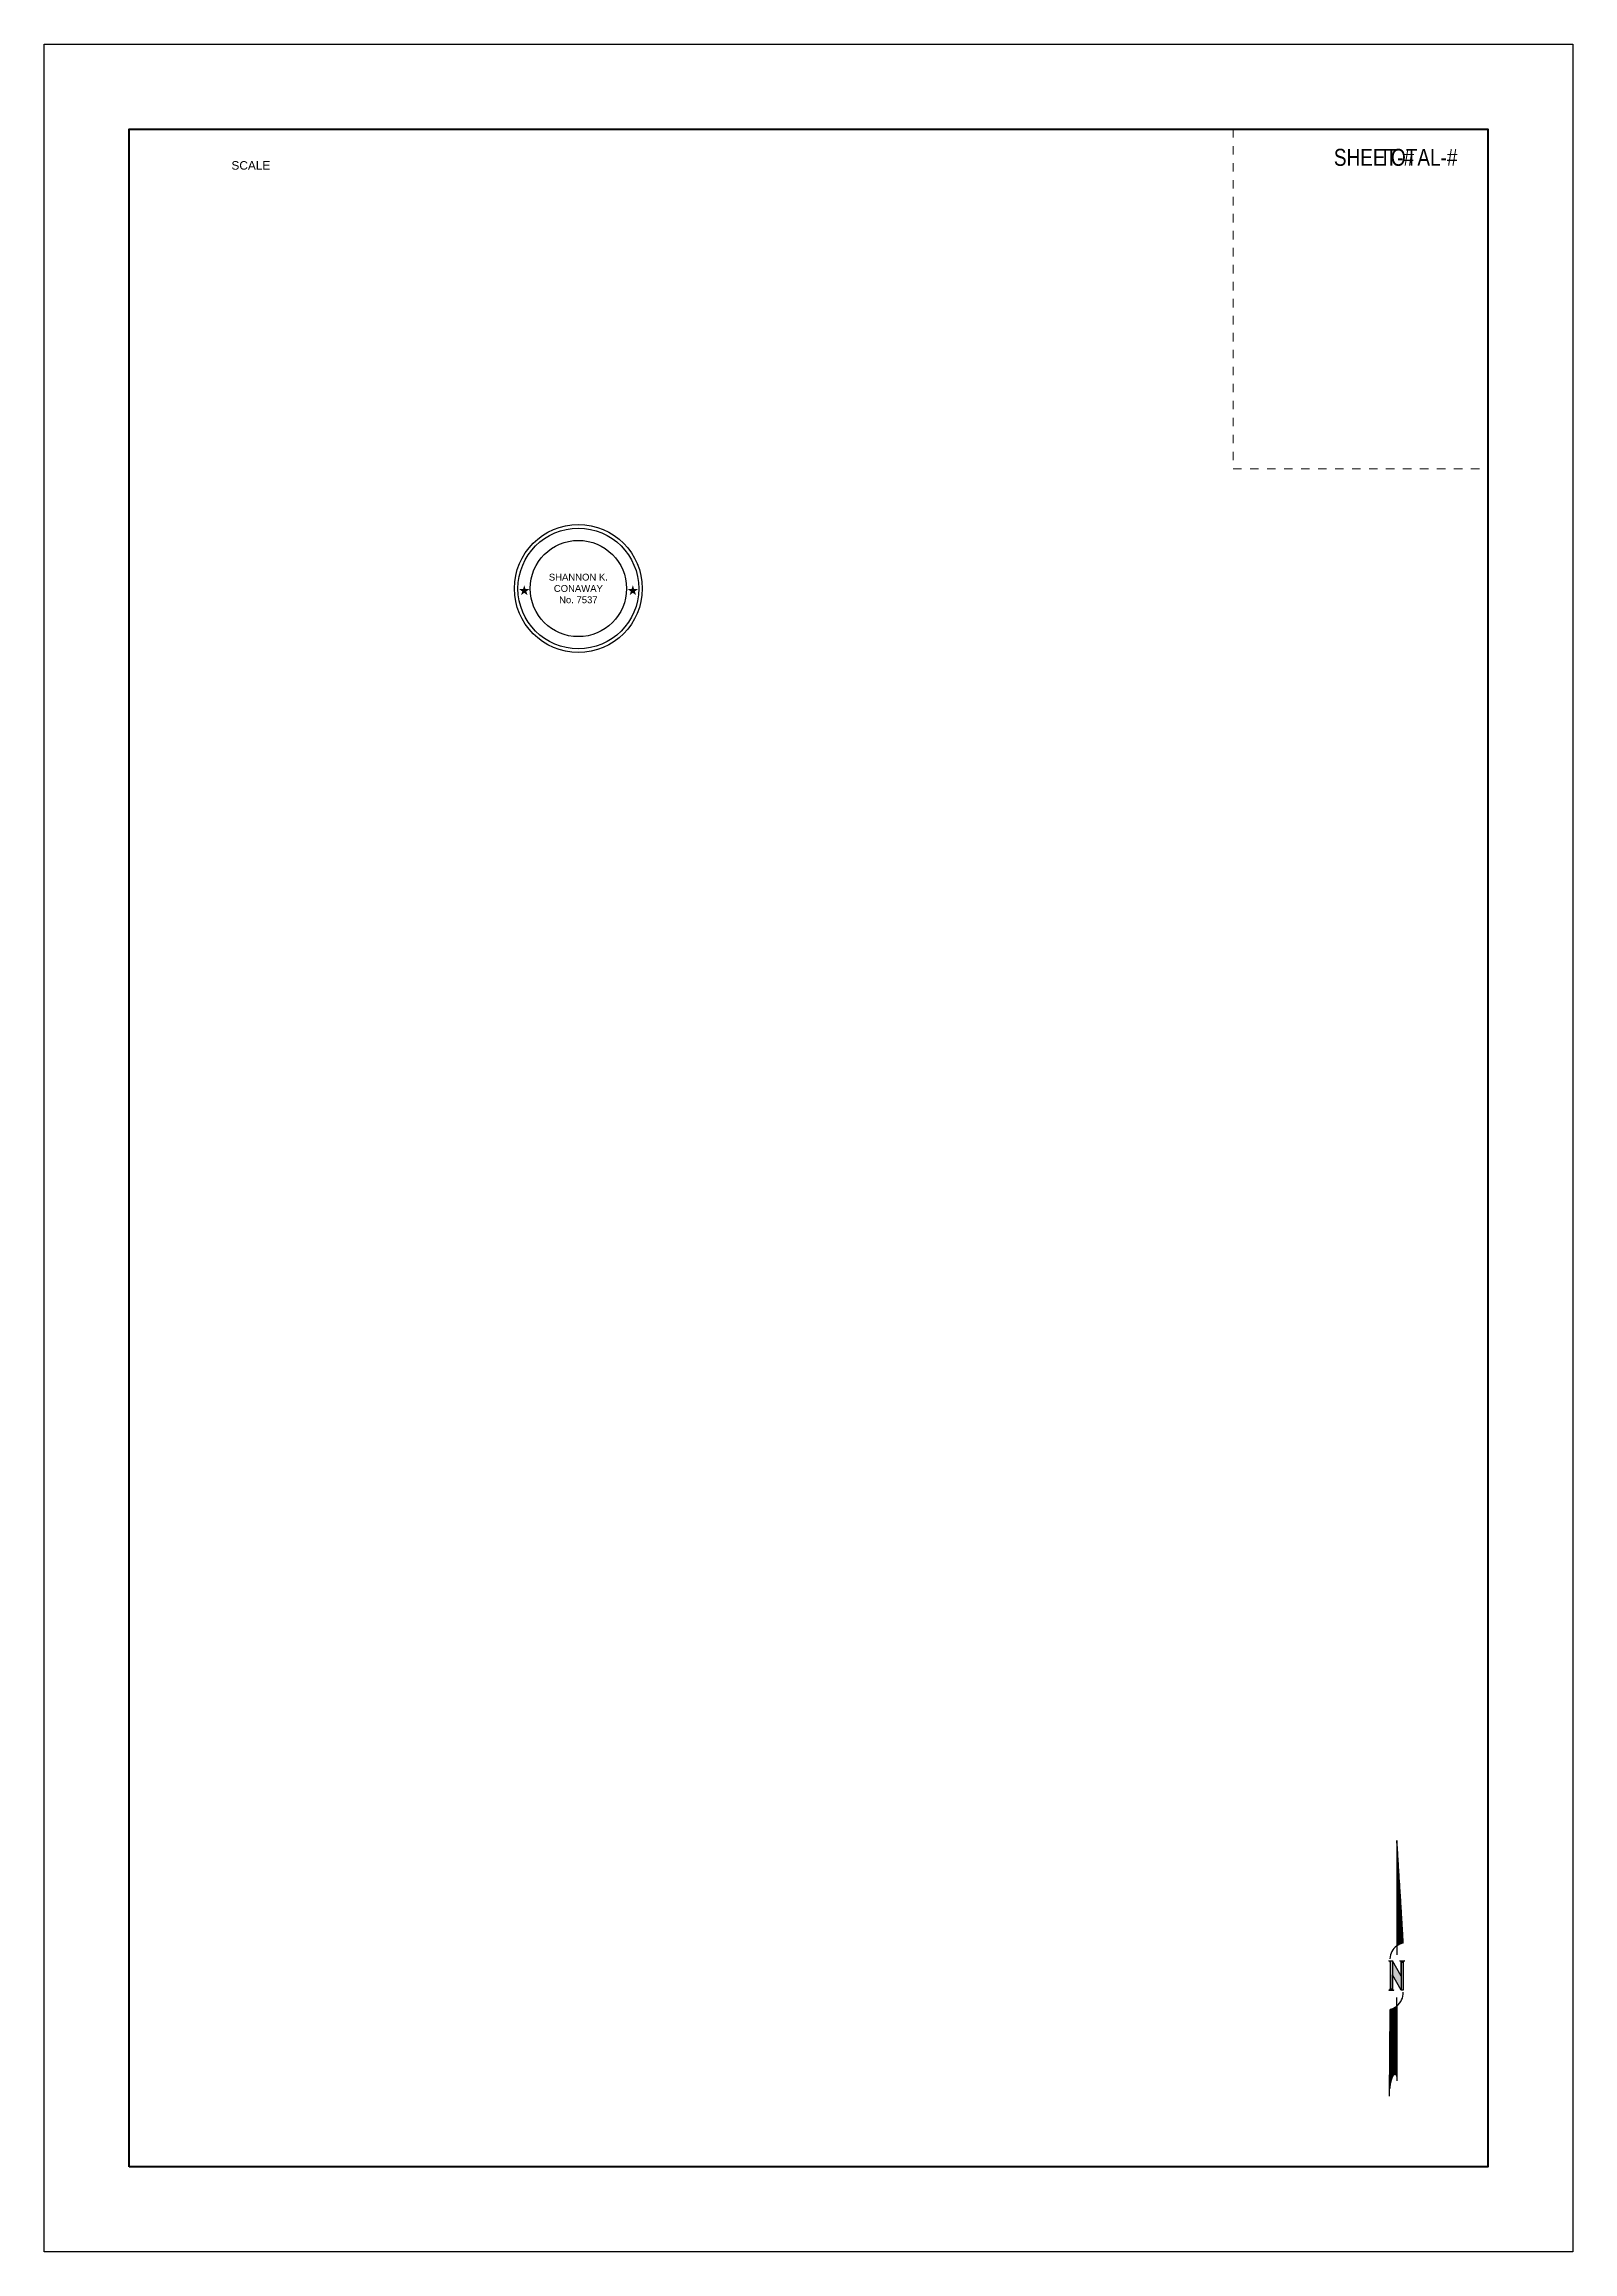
# Paper-space layout '26x18' of a CAD drawing. Header units: feet. Extents: x 0 to 18, y 0 to 26.
import ezdxf
from ezdxf.enums import TextEntityAlignment as Align

# ---------------------------------------------------------------- set-up
doc = ezdxf.new("R2010")
doc.units = ezdxf.units.FT
doc.header["$MEASUREMENT"] = 0
doc.linetypes.add('DOT4', pattern=[0.06, 0, -0.06])
doc.layers.get('0').update_dxf_attribs({"color": 253})
doc.layers.get('Defpoints').update_dxf_attribs({"color": 253})
for name, color, linetype, lineweight in [('V-ANNO-NRTH-', 253, 'Continuous', 25), ('V-ANNO-STMP-', 253, 'Continuous', 25), ('V-ANNO-TTLB-ATRB-', 253, 'Continuous', 25), ('V-ANNO-TTLB-HVY-', 253, 'Continuous', 80), ('V-ANNO-TTLB-TEXT-THN-', 253, 'Continuous', 25)]:
    doc.layers.add(name, color=color, linetype=linetype, lineweight=lineweight)
doc.styles.add('NCS', font='arial.ttf', dxfattribs={"height": 0.1})
doc.styles.add('NCS1', font='arial.ttf', dxfattribs={"width": 0.8, "height": 0.09375})

# ---------------------------------------------------------------- blocks, each defined once
blk = doc.blocks.new('*U981')
at = {"color": 0}
for p, q in [((0.002, 1.593), (0.002, 0.35)), ((0.077, 0.382), (0.002, 1.593)), ((0.003, 1.556), (0.003, 0.35)), ((0.004, 1.537), (0.004, 0.351)), ((0.005, 1.519), (0.005, 0.352)), ((0.006, 1.5), (0.006, 0.353)), ((0.008, 1.482), (0.008, 0.354)), ((0.009, 1.463), (0.009, 0.354)), ((0.01, 1.444), (0.01, 0.355)), ((0.011, 1.426), (0.011, 0.356)), ((0.012, 1.407), (0.012, 0.357)), ((0.013, 1.388), (0.013, 0.357)), ((0.015, 1.37), (0.015, 0.358)), ((0.016, 1.351), (0.016, 0.359)), ((0.017, 1.333), (0.017, 0.359)), ((0.018, 1.314), (0.018, 0.36)), ((0.019, 1.295), (0.019, 0.361)), ((0.02, 1.277), (0.02, 0.361)), ((0.022, 1.258), (0.022, 0.362)), ((0.023, 1.239), (0.023, 0.363)), ((0.024, 1.221), (0.024, 0.363)), ((0.025, 1.202), (0.025, 0.364)), ((0.026, 1.183), (0.026, 0.364)), ((0.027, 1.165), (0.027, 0.365)), ((0.028, 1.146), (0.028, 0.366)), ((0.03, 1.128), (0.03, 0.366)), ((0.031, 1.109), (0.031, 0.367)), ((0.032, 1.09), (0.032, 0.367)), ((0.033, 1.072), (0.033, 0.368)), ((0.034, 1.053), (0.034, 0.368)), ((0.035, 1.034), (0.035, 0.369)), ((0.037, 1.016), (0.037, 0.369)), ((0.038, 0.997), (0.038, 0.37)), ((0.039, 0.979), (0.039, 0.37)), ((0.04, 0.96), (0.04, 0.371)), ((0.041, 0.941), (0.041, 0.371)), ((0.042, 0.923), (0.042, 0.372)), ((0.044, 0.904), (0.044, 0.372)), ((0.045, 0.885), (0.045, 0.373)), ((0.046, 0.867), (0.046, 0.373)), ((0.047, 0.848), (0.047, 0.374)), ((0.048, 0.829), (0.048, 0.374)), ((0.049, 0.811), (0.049, 0.375)), ((0.051, 0.792), (0.051, 0.375)), ((0.052, 0.774), (0.052, 0.375)), ((0.053, 0.755), (0.053, 0.376)), ((0.054, 0.736), (0.054, 0.376)), ((0.055, 0.718), (0.055, 0.377)), ((0.056, 0.699), (0.056, 0.377)), ((0.057, 0.68), (0.057, 0.377)), ((0.059, 0.662), (0.059, 0.378)), ((0.06, 0.643), (0.06, 0.378)), ((0.061, 0.625), (0.061, 0.378)), ((0.062, 0.606), (0.062, 0.379)), ((0.063, 0.587), (0.063, 0.379)), ((0.064, 0.569), (0.064, 0.379)), ((0.066, 0.55), (0.066, 0.38)), ((0.067, 0.531), (0.067, 0.38)), ((0.002, 0.35), (0.002, 0.244)), ((0.068, 0.513), (0.068, 0.38)), ((0.069, 0.494), (0.069, 0.381)), ((0.07, 0.475), (0.07, 0.381)), ((0.071, 0.457), (0.071, 0.381)), ((0.073, 0.438), (0.073, 0.381)), ((0.074, 0.42), (0.074, 0.382)), ((0.075, 0.401), (0.075, 0.382)), ((-0.091, 0.176), (-0.05, 0.176)), ((-0.088, 0.175), (-0.088, 0.176)), ((-0.086, 0.175), (-0.086, 0.176)), ((-0.085, 0.175), (-0.085, 0.176)), ((-0.084, 0.174), (-0.084, 0.176)), ((-0.083, 0.173), (-0.083, 0.176)), ((-0.082, 0.173), (-0.082, 0.176)), ((-0.081, 0.172), (-0.081, 0.176)), ((-0.079, 0.171), (-0.079, 0.176)), ((-0.078, 0.17), (-0.078, 0.176)), ((-0.077, 0.169), (-0.077, 0.176)), ((-0.076, 0.167), (-0.076, 0.176)), ((-0.075, 0.164), (-0.075, 0.176)), ((-0.074, 0.158), (-0.074, -0.155)), ((-0.05, 0.176), (-0.05, -0.155)), ((0.054, -0.008), (-0.05, 0.176)), ((0.054, -0.172), (-0.05, 0.011)), ((-0.05, -0.155), (-0.05, 0.011)), ((0.037, 0.176), (0.095, 0.176)), ((0.043, 0.174), (0.088, 0.174)), ((0.045, 0.173), (0.086, 0.173)), ((0.047, 0.172), (0.084, 0.172)), ((0.048, 0.171), (0.083, 0.171)), ((0.05, 0.17), (0.082, 0.17)), ((0.051, 0.169), (0.081, 0.169)), ((0.051, 0.167), (0.08, 0.167)), ((0.052, 0.166), (0.079, 0.166)), ((0.053, 0.165), (0.079, 0.165)), ((0.053, 0.164), (0.078, 0.164)), ((0.053, 0.163), (0.078, 0.163)), ((0.054, 0.162), (0.078, 0.162)), ((0.054, 0.16), (0.077, 0.16)), ((0.054, 0.159), (0.077, 0.159)), ((0.054, -0.008), (0.054, 0.159)), ((0.054, 0.158), (0.054, -0.172)), ((0.077, 0.158), (0.077, -0.172)), ((-0.091, -0.172), (-0.033, -0.172)), ((-0.085, -0.171), (-0.039, -0.171)), ((-0.082, -0.17), (-0.042, -0.17)), ((-0.081, -0.169), (-0.043, -0.169)), ((-0.079, -0.167), (-0.045, -0.167)), ((-0.078, -0.166), (-0.046, -0.166)), ((-0.077, -0.165), (-0.047, -0.165)), ((-0.076, -0.163), (-0.048, -0.163)), ((-0.076, -0.164), (-0.048, -0.164)), ((-0.075, -0.16), (-0.049, -0.16)), ((-0.075, -0.162), (-0.049, -0.162)), ((-0.074, -0.156), (-0.05, -0.156)), ((-0.074, -0.157), (-0.05, -0.157)), ((-0.074, -0.158), (-0.05, -0.158)), ((-0.074, -0.159), (-0.05, -0.159)), ((0.002, -0.36), (0.002, -0.256)), ((0.077, -0.172), (0.054, -0.172)), ((-0.082, -1.418), (-0.075, -0.397)), ((-0.076, -0.469), (-0.076, -1.28)), ((-0.075, -0.397), (-0.075, -1.27)), ((-0.074, -0.397), (-0.074, -1.264)), ((-0.072, -0.396), (-0.072, -1.26)), ((-0.071, -0.396), (-0.071, -1.256)), ((-0.07, -0.396), (-0.07, -1.253)), ((-0.069, -0.396), (-0.069, -1.249)), ((-0.068, -0.395), (-0.068, -1.244)), ((-0.067, -0.395), (-0.067, -1.24)), ((-0.065, -0.395), (-0.065, -1.236)), ((-0.064, -0.394), (-0.064, -1.231)), ((-0.063, -0.394), (-0.063, -1.227)), ((-0.062, -0.394), (-0.062, -1.223)), ((-0.061, -0.393), (-0.061, -1.22)), ((-0.06, -0.393), (-0.06, -1.216)), ((-0.059, -0.392), (-0.059, -1.213)), ((-0.057, -0.392), (-0.057, -1.21)), ((-0.056, -0.392), (-0.056, -1.206)), ((-0.055, -0.391), (-0.055, -1.203)), ((-0.054, -0.391), (-0.054, -1.2)), ((-0.053, -0.39), (-0.053, -1.198)), ((-0.052, -0.39), (-0.052, -1.195)), ((-0.05, -0.389), (-0.05, -1.193)), ((-0.049, -0.389), (-0.049, -1.19)), ((-0.048, -0.389), (-0.048, -1.188)), ((-0.047, -0.388), (-0.047, -1.186)), ((-0.046, -0.388), (-0.046, -1.184)), ((-0.045, -0.387), (-0.045, -1.182)), ((-0.043, -0.387), (-0.043, -1.18)), ((-0.042, -0.386), (-0.042, -1.178)), ((-0.041, -0.386), (-0.041, -1.176)), ((-0.04, -0.385), (-0.04, -1.175)), ((-0.039, -0.385), (-0.039, -1.174)), ((-0.038, -0.384), (-0.038, -1.173)), ((-0.036, -0.384), (-0.036, -1.171)), ((-0.035, -0.383), (-0.035, -1.17)), ((-0.034, -0.382), (-0.034, -1.17)), ((-0.033, -0.382), (-0.033, -1.169)), ((-0.032, -0.381), (-0.032, -1.168)), ((-0.031, -0.381), (-0.031, -1.167)), ((-0.03, -0.38), (-0.03, -1.166)), ((-0.028, -0.38), (-0.028, -1.166)), ((-0.027, -0.379), (-0.027, -1.165)), ((-0.026, -0.378), (-0.026, -1.165)), ((-0.025, -0.378), (-0.025, -1.164)), ((-0.024, -0.377), (-0.024, -1.164)), ((-0.023, -0.376), (-0.023, -1.163)), ((-0.021, -0.376), (-0.021, -1.163)), ((-0.02, -0.375), (-0.02, -1.163)), ((-0.019, -0.374), (-0.019, -1.163)), ((-0.018, -0.374), (-0.018, -1.163)), ((-0.017, -0.373), (-0.017, -1.162)), ((-0.016, -0.372), (-0.016, -1.162)), ((-0.014, -0.371), (-0.014, -1.162)), ((-0.013, -0.371), (-0.013, -1.163)), ((-0.012, -0.37), (-0.012, -1.163)), ((-0.011, -0.369), (-0.011, -1.164)), ((-0.01, -0.368), (-0.01, -1.164)), ((-0.009, -0.368), (-0.009, -1.165)), ((-0.007, -0.367), (-0.007, -1.167)), ((-0.006, -0.366), (-0.006, -1.168)), ((-0.005, -0.365), (-0.005, -1.17)), ((-0.004, -0.364), (-0.004, -1.171)), ((-0.003, -0.363), (-0.003, -1.173)), ((-0.002, -0.363), (-0.002, -1.175)), ((-0.001, -0.362), (-0.001, -1.178)), ((0.001, -0.361), (0.001, -1.181)), ((0.002, -0.36), (0.002, -1.239)), ((0.002, -0.487), (0.002, -0.497)), ((-0.077, -0.652), (-0.077, -1.287)), ((-0.079, -1.019), (-0.079, -1.308)), ((-0.078, -0.836), (-0.078, -1.297))]:
    blk.add_line(p, q, dxfattribs=at)
blk.add_lwpolyline([(0.002, -1.188, 0.059141), (0, -1.18, 0.065436), (-0.003, -1.173, 0.041771), (-0.008, -1.166, 0.090044), (-0.011, -1.163, 0.138293), (-0.016, -1.162, 0.075359), (-0.025, -1.164, 0.083197), (-0.036, -1.171, 0.08096), (-0.044, -1.18, 0.039884), (-0.054, -1.2, 0.028173), (-0.064, -1.23, 0.006564), (-0.073, -1.263, 0.026227), (-0.074, -1.272, 0.007382), (-0.075, -1.276, 0.00096), (-0.078, -1.306, 0.011269), (-0.08, -1.328, 0.007475)], format="xyb", dxfattribs=at)
for centre, radius, start, end in [((0.115, 0.192), 0.194, 125.797, 177.8), ((0.115, 0.192), 0.194, 101.3132, 125.797), ((-0.091, 0.158), 0.0174, 0, 90), ((0.037, 0.158), 0.0174, 3.8226, 90), ((0.095, 0.158), 0.0174, 90, 180), ((-0.091, -0.155), 0.0174, 270, 0), ((-0.033, -0.155), 0.0174, 180, 270), ((-0.121, -0.204), 0.198, 308.2798, 2.924), ((-0.121, -0.204), 0.198, 283.2828, 308.2798)]:
    blk.add_arc(centre, radius, start, end, dxfattribs=at)
for points in [[(-0.074, -0.155), (-0.05, -0.155), (-0.074, 0.176), (-0.05, 0.176)], [(0.054, -0.172), (-0.05, 0.011), (0.054, -0.008), (-0.05, 0.176)], [(0.054, -0.172), (0.077, -0.172), (0.054, 0.158), (0.077, 0.158)]]:
    blk.add_solid(points, dxfattribs=at)
blk = doc.blocks.new('*U1006')
for points in [[(-0.637, 0.039), (-0.651, -0.006), (-0.699, -0.006), (-0.66, -0.034), (-0.675, -0.078), (-0.637, -0.051), (-0.599, -0.078), (-0.613, -0.034), (-0.575, -0.006), (-0.622, -0.006)], [(0.642, 0.039), (0.627, -0.006), (0.58, -0.006), (0.618, -0.034), (0.604, -0.078), (0.642, -0.051), (0.68, -0.078), (0.665, -0.034), (0.703, -0.006), (0.656, -0.006)]]:
    blk.add_hatch(color=1).paths.add_polyline_path(points)
at = {"color": 2}
blk.add_circle((0, 0), 0.753, dxfattribs=at)
at = {"color": 1}
blk.add_circle((0, 0), 0.711, dxfattribs=at)
at = {"color": 2, "linetype": 'Continuous'}
blk.add_circle((0, 0), 0.567, dxfattribs=at)
at = {"color": 1, "insert": (0, 0), "char_height": 0.08, "width": 1.05, "attachment_point": 5, "style": 'NCS'}
blk.add_mtext('SHANNON K. CONAWAY\\PNo. 7537 ', dxfattribs=at)

psp = doc.layouts.new('26x18')

# ---------------------------------------------------------------- linework, layer by layer
at = {"layer": 'Defpoints'}
psp.add_lwpolyline([(0, 0), (0, 26), (18, 26), (18, 0)], close=True, dxfattribs=at)
at = {"layer": 'V-ANNO-TTLB-HVY-'}
psp.add_lwpolyline([(1, 1), (1, 25), (17, 25), (17, 1)], close=True, dxfattribs=at)
at = {"layer": 'V-ANNO-TTLB-TEXT-THN-', "linetype": 'DOT4', "lineweight": 0}
for p, q in [((14, 25), (14, 21)), ((14, 21), (17, 21))]:
    psp.add_line(p, q, dxfattribs=at)

# ---------------------------------------------------------------- block references
at = {"layer": 'V-ANNO-NRTH-'}
psp.add_blockref('*U981', (15.925, 3.253), dxfattribs=at)
at = {"layer": 'V-ANNO-STMP-', "xscale": 0.9999979999998985, "yscale": 0.9999979999998985, "zscale": 0.9999979999998985}
psp.add_blockref('*U1006', (6.29, 19.589), dxfattribs=at)

# ---------------------------------------------------------------- texts
at = {"layer": 'V-ANNO-TTLB-ATRB-', "style": 'NCS1', "width": 0.8}
for tag, text, p in [('SHEET-#', '1', (15.658, 24.667)), ('TOTAL-#', '#', (16.182, 24.667))]:
    psp.add_attdef(tag, text=text, height=0.2, dxfattribs=at).set_placement(p, align=Align.MIDDLE_CENTER)
at = {"layer": 'V-ANNO-TTLB-ATRB-', "style": 'NCS1'}
psp.add_attdef('SCALE', text='_" = _\'', height=0.1, dxfattribs=at).set_placement((2.434, 24.572), align=Align.MIDDLE_CENTER)

doc.saveas('drawing.dxf')
